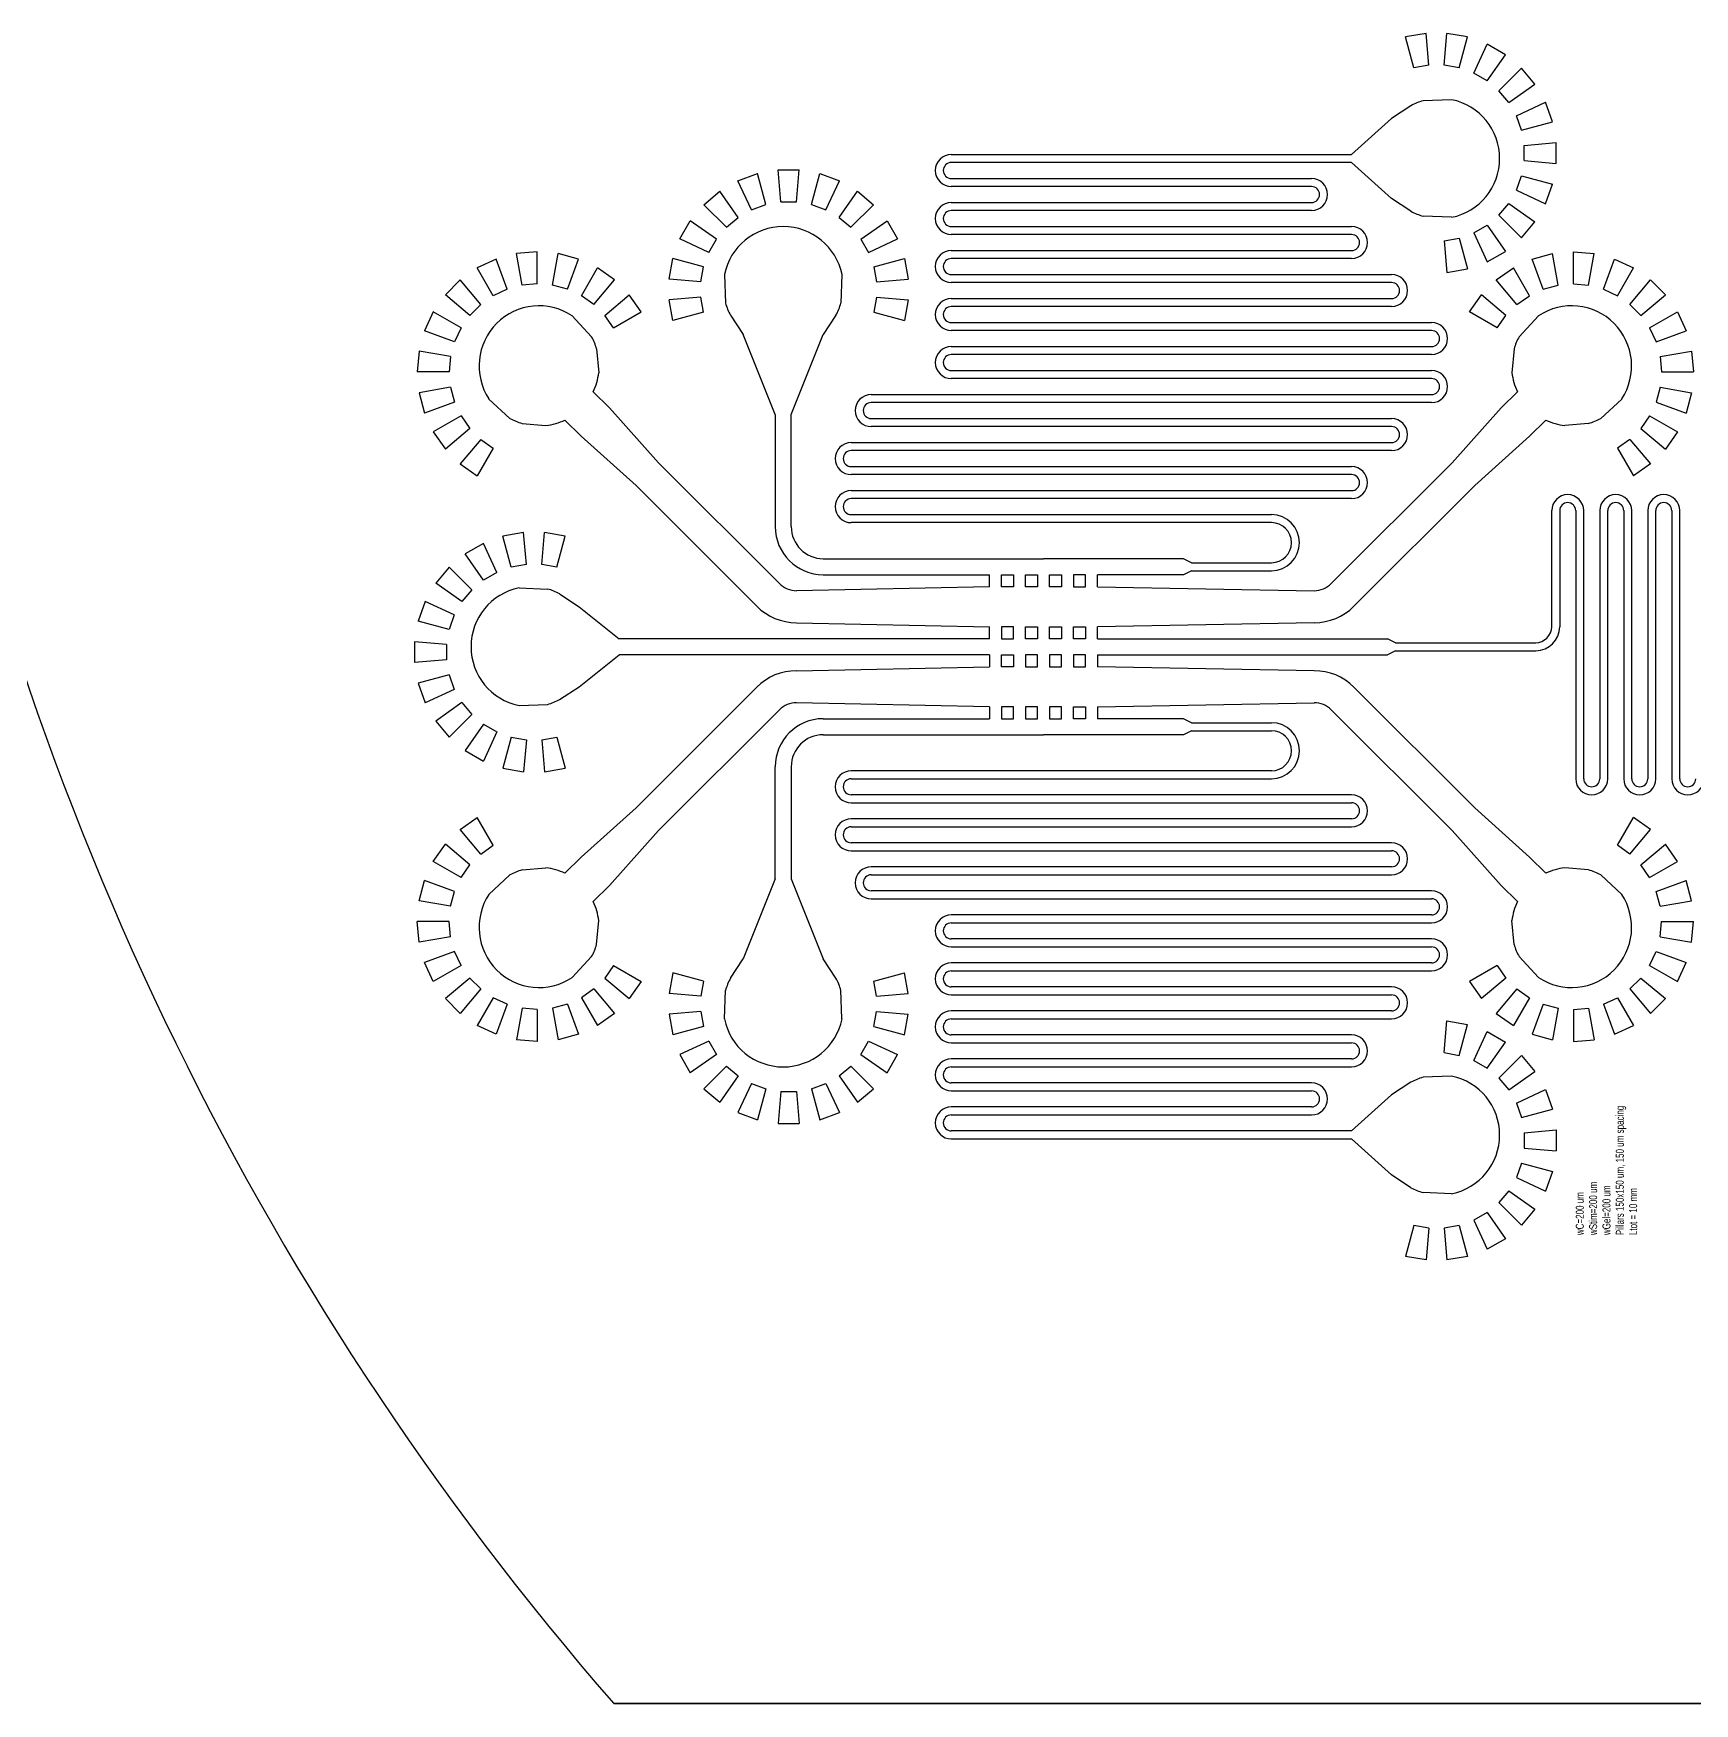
# Model space of a CAD drawing. Extents: x 5000 to 155000, y 156735 to 206735.
# Drawn here: x 81500 to 102252, y 156735 to 177603 of the extents above; entities that cross this region are included whole.
import ezdxf

# ---------------------------------------------------------------- set-up
doc = ezdxf.new("R2010")
doc.units = 0
doc.layers.get('0').update_dxf_attribs({"linetype": 'CONTINUOUS'})
doc.styles.get("Standard").update_dxf_attribs({"font": 'txt', "width": 0.75})

msp = doc.modelspace()

# ---------------------------------------------------------------- linework, layer by layer
for p, q in [((98898, 177603), (98640, 177558)), ((98933, 177204), (98898, 177603)), ((99125, 177204), (99159, 177603)), ((99417, 177558), (99159, 177603)), ((98744, 177171), (98640, 177558)), ((99313, 177171), (99417, 177558)), ((99494, 177106), (99663, 177468)), ((99889, 177337), (99663, 177468)), ((98933, 177204), (98744, 177171)), ((99313, 177171), (99125, 177204)), ((99660, 177010), (99889, 177337)), ((99807, 176886), (100089, 177169)), ((100257, 176969), (100089, 177169)), ((99660, 177010), (99494, 177106)), ((99930, 176740), (100257, 176969)), ((99217, 176775), (98860, 176761)), ((99930, 176740), (99807, 176886)), ((98709, 176699), (98467, 176540)), ((100026, 176574), (100388, 176743)), ((100091, 176393), (100026, 176574)), ((100478, 176497), (100388, 176743)), ((97967, 176090), (98467, 176540)), ((100091, 176393), (100478, 176497)), ((100125, 176204), (100523, 176239)), ((100125, 176013), (100125, 176204)), ((100523, 175978), (100523, 176239)), ((92967, 176090), (97967, 176090)), ((97967, 175990), (92967, 175990)), ((97967, 175990), (98467, 175540)), ((100125, 176013), (100523, 175978)), ((90301, 175762), (90547, 175851)), ((90470, 175399), (90301, 175762)), ((90650, 175465), (90547, 175851)), ((90804, 175897), (91066, 175897)), ((90839, 175498), (90804, 175897)), ((91031, 175498), (91066, 175897)), ((91220, 175465), (91323, 175851)), ((91323, 175851), (91569, 175762)), ((91400, 175399), (91569, 175762)), ((92967, 175790), (97467, 175790)), ((100026, 175644), (100091, 175824)), ((100091, 175824), (100478, 175720)), ((100388, 175475), (100478, 175720)), ((89874, 175463), (90075, 175631)), ((90304, 175303), (90075, 175631)), ((91566, 175303), (91795, 175631)), ((91795, 175631), (91996, 175463)), ((97467, 175690), (92967, 175690)), ((98709, 175381), (98467, 175540)), ((100026, 175644), (100388, 175475)), ((90157, 175180), (89874, 175463)), ((90157, 175180), (90304, 175303)), ((90470, 175399), (90650, 175465)), ((90839, 175498), (91031, 175498)), ((91220, 175465), (91400, 175399)), ((91566, 175303), (91713, 175180)), ((91713, 175180), (91996, 175463)), ((92967, 175490), (97467, 175490)), ((97467, 175390), (92967, 175390)), ((99217, 175305), (98860, 175319)), ((99807, 175331), (99930, 175478)), ((99807, 175331), (100089, 175048)), ((99930, 175478), (100257, 175248)), ((89576, 175036), (89706, 175263)), ((90034, 175033), (89706, 175263)), ((91836, 175033), (92164, 175263)), ((92164, 175263), (92294, 175036)), ((92967, 175190), (97967, 175190)), ((97967, 175090), (92967, 175090)), ((99494, 175112), (99660, 175208)), ((99494, 175112), (99663, 174749)), ((99660, 175208), (99889, 174880)), ((100089, 175048), (100257, 175248)), ((87795, 174873), (87535, 174851)), ((87795, 174473), (87795, 174873)), ((89938, 174867), (89576, 175036)), ((89938, 174867), (90034, 175033)), ((91836, 175033), (91932, 174867)), ((91932, 174867), (92294, 175036)), ((92967, 174890), (97967, 174890)), ((99125, 175013), (99313, 175046)), ((99125, 175013), (99159, 174614)), ((99313, 175046), (99417, 174660)), ((99663, 174749), (99889, 174880)), ((100738, 174873), (100998, 174851)), ((100738, 174473), (100738, 174873)), ((87282, 174783), (87045, 174672)), ((87245, 174326), (87045, 174672)), ((87419, 174407), (87282, 174783)), ((87604, 174457), (87535, 174851)), ((87986, 174457), (88056, 174851)), ((88308, 174783), (88056, 174851)), ((88171, 174407), (88308, 174783)), ((88345, 174326), (88545, 174672)), ((88759, 174522), (88545, 174672)), ((89441, 174533), (89486, 174791)), ((89873, 174687), (89486, 174791)), ((89839, 174498), (89873, 174687)), ((91998, 174687), (92384, 174791)), ((91998, 174687), (92031, 174498)), ((92384, 174791), (92429, 174533)), ((97967, 174790), (92967, 174790)), ((99774, 174522), (99988, 174672)), ((100188, 174326), (99988, 174672)), ((100225, 174783), (100477, 174851)), ((100362, 174407), (100225, 174783)), ((100547, 174457), (100477, 174851)), ((100929, 174457), (100998, 174851)), ((101114, 174407), (101251, 174783)), ((101251, 174783), (101488, 174672)), ((101288, 174326), (101488, 174672)), ((86831, 174522), (86646, 174338)), ((87088, 174216), (86831, 174522)), ((87795, 174473), (87604, 174457)), ((88171, 174407), (87986, 174457)), ((88502, 174216), (88759, 174522)), ((89839, 174498), (89441, 174533)), ((90132, 174590), (90146, 174234)), ((91601, 174590), (91588, 174234)), ((92031, 174498), (92429, 174533)), ((92967, 174590), (98467, 174590)), ((98467, 174490), (92967, 174490)), ((99159, 174614), (99417, 174660)), ((100031, 174216), (99774, 174522)), ((100362, 174407), (100547, 174457)), ((100738, 174473), (100929, 174457)), ((101445, 174216), (101702, 174522)), ((101702, 174522), (101887, 174338)), ((86953, 174080), (86646, 174338)), ((87419, 174407), (87245, 174326)), ((88502, 174216), (88345, 174326)), ((88638, 174080), (88944, 174338)), ((89094, 174123), (88944, 174338)), ((89839, 174306), (89441, 174272)), ((89486, 174014), (89441, 174272)), ((89873, 174118), (89839, 174306)), ((92031, 174306), (91998, 174118)), ((92031, 174306), (92429, 174272)), ((92429, 174272), (92384, 174014)), ((92967, 174290), (98467, 174290)), ((99439, 174123), (99589, 174338)), ((99895, 174080), (99589, 174338)), ((100031, 174216), (100188, 174326)), ((101114, 174407), (101288, 174326)), ((101581, 174080), (101887, 174338)), ((86496, 174123), (86386, 173886)), ((86843, 173923), (86496, 174123)), ((87088, 174216), (86953, 174080)), ((88230, 174074), (88473, 173813)), ((88748, 173923), (88638, 174080)), ((88748, 173923), (89094, 174123)), ((89873, 174118), (89486, 174014)), ((90208, 174082), (90367, 173840)), ((91526, 174082), (91367, 173840)), ((91998, 174118), (92384, 174014)), ((98467, 174190), (92967, 174190)), ((99785, 173923), (99439, 174123)), ((99785, 173923), (99895, 174080)), ((100303, 174074), (100061, 173813)), ((101445, 174216), (101581, 174080)), ((101691, 173923), (102037, 174123)), ((102037, 174123), (102148, 173886)), ((86762, 173750), (86386, 173886)), ((86843, 173923), (86762, 173750)), ((90367, 173840), (90367, 173840)), ((90767, 172840), (90367, 173840)), ((90967, 172840), (91367, 173840)), ((91367, 173840), (91367, 173840)), ((92967, 173990), (98967, 173990)), ((98967, 173890), (92967, 173890)), ((101691, 173923), (101772, 173750)), ((101772, 173750), (102148, 173886)), ((86318, 173634), (86295, 173373)), ((86712, 173564), (86318, 173634)), ((88536, 173662), (88562, 173363)), ((92967, 173690), (98967, 173690)), ((99997, 173662), (99971, 173363)), ((101821, 173564), (102215, 173634)), ((102215, 173634), (102238, 173373)), ((86712, 173564), (86695, 173373)), ((98967, 173590), (92967, 173590)), ((101821, 173564), (101838, 173373)), ((86695, 173373), (86295, 173373)), ((92967, 173390), (98967, 173390)), ((98967, 173290), (92967, 173290)), ((101838, 173373), (102238, 173373)), ((86712, 173182), (86318, 173113)), ((86318, 173113), (86386, 172860)), ((86762, 172997), (86386, 172860)), ((86712, 173182), (86762, 172997)), ((87191, 173035), (87453, 172793)), ((88494, 173125), (88695, 172924)), ((91967, 173090), (98967, 173090)), ((100040, 173125), (99838, 172924)), ((101342, 173035), (101080, 172793)), ((101821, 173182), (101772, 172997)), ((101772, 172997), (102148, 172860)), ((101821, 173182), (102215, 173113)), ((102215, 173113), (102148, 172860)), ((86843, 172823), (86496, 172623)), ((86843, 172823), (86953, 172666)), ((88695, 172924), (89311, 172237)), ((90767, 172840), (90767, 171440)), ((90967, 171440), (90967, 172840)), ((98967, 172990), (91967, 172990)), ((91967, 172790), (98467, 172790)), ((99838, 172924), (99222, 172237)), ((101691, 172823), (101581, 172666)), ((101691, 172823), (102037, 172623)), ((86496, 172623), (86646, 172409)), ((86953, 172666), (86646, 172409)), ((87604, 172729), (87903, 172704)), ((88140, 172772), (88342, 172570)), ((98467, 172690), (91967, 172690)), ((100393, 172772), (100191, 172570)), ((100929, 172729), (100631, 172704)), ((101581, 172666), (101887, 172409)), ((102037, 172623), (101887, 172409)), ((87088, 172531), (86831, 172224)), ((87245, 172421), (87045, 172074)), ((87088, 172531), (87245, 172421)), ((88342, 172570), (89028, 171954)), ((91717, 172490), (98467, 172490)), ((98467, 172390), (91717, 172390)), ((100191, 172570), (99505, 171954)), ((101445, 172531), (101288, 172421)), ((101288, 172421), (101488, 172074)), ((101445, 172531), (101702, 172224)), ((86831, 172224), (87045, 172074)), ((89311, 172237), (90820, 170728)), ((91717, 172190), (97967, 172190)), ((99222, 172237), (97713, 170728)), ((101702, 172224), (101488, 172074)), ((90537, 170445), (89028, 171954)), ((97967, 172090), (91717, 172090)), ((97996, 170445), (99505, 171954)), ((91717, 171890), (97967, 171890)), ((97967, 171790), (91717, 171790)), ((91717, 171590), (96967, 171590)), ((100467, 170190), (100467, 171640)), ((100567, 171640), (100567, 170190)), ((100767, 171640), (100767, 168290)), ((100867, 168290), (100867, 171640)), ((101067, 171640), (101067, 168290)), ((101167, 168290), (101167, 171640)), ((101367, 171640), (101367, 168290)), ((101467, 168290), (101467, 171640)), ((101667, 171640), (101667, 168290)), ((101767, 168290), (101767, 171640)), ((101967, 171640), (101967, 168290)), ((102067, 168290), (102067, 171640)), ((87624, 171366), (87366, 171321)), ((87659, 170968), (87624, 171366)), ((87850, 170968), (87885, 171366)), ((88143, 171321), (87885, 171366)), ((96967, 171490), (91717, 171490)), ((87121, 171231), (86894, 171101)), ((87290, 170869), (87121, 171231)), ((87470, 170934), (87366, 171321)), ((88039, 170934), (88143, 171321)), ((86694, 170932), (86526, 170732)), ((86977, 170650), (86694, 170932)), ((87124, 170773), (86894, 171101)), ((87659, 170968), (87470, 170934)), ((88039, 170934), (87850, 170968)), ((91367, 171040), (94117, 171040)), ((95867, 171040), (94117, 171040)), ((95967, 170990), (95867, 171040)), ((95967, 170990), (96967, 170990)), ((86853, 170503), (86526, 170732)), ((87290, 170869), (87124, 170773)), ((91367, 170840), (93442, 170840)), ((93442, 170690), (93442, 170840)), ((93442, 170840), (93442, 170840)), ((93592, 170840), (93742, 170840)), ((93592, 170690), (93592, 170840)), ((93742, 170840), (93742, 170690)), ((93892, 170690), (93892, 170840)), ((93892, 170840), (94042, 170840)), ((94042, 170840), (94042, 170690)), ((94192, 170690), (94192, 170840)), ((94192, 170840), (94342, 170840)), ((94342, 170840), (94342, 170690)), ((94642, 170840), (94492, 170840)), ((94492, 170840), (94492, 170690)), ((94642, 170690), (94642, 170840)), ((94792, 170690), (94792, 170840)), ((94792, 170840), (94792, 170840)), ((95867, 170840), (94792, 170840)), ((95967, 170890), (95867, 170840)), ((95967, 170890), (96967, 170890)), ((86395, 170506), (86306, 170260)), ((86758, 170337), (86395, 170506)), ((86977, 170650), (86853, 170503)), ((87567, 170675), (87923, 170661)), ((88074, 170599), (88317, 170440)), ((93442, 170690), (91032, 170640)), ((93742, 170690), (93592, 170690)), ((94042, 170690), (93892, 170690)), ((94342, 170690), (94192, 170690)), ((94492, 170690), (94642, 170690)), ((94792, 170690), (97501, 170640)), ((86758, 170337), (86692, 170156)), ((88317, 170440), (88817, 170040)), ((86692, 170156), (86306, 170260)), ((91032, 170240), (93442, 170190)), ((93442, 170040), (93442, 170190)), ((93742, 170190), (93592, 170190)), ((93592, 170190), (93592, 170040)), ((93742, 170040), (93742, 170190)), ((93892, 170040), (93892, 170190)), ((93892, 170190), (94042, 170190)), ((94042, 170190), (94042, 170040)), ((94192, 170040), (94192, 170190)), ((94192, 170190), (94342, 170190)), ((94342, 170190), (94342, 170040)), ((94492, 170040), (94492, 170190)), ((94492, 170190), (94642, 170190)), ((94642, 170190), (94642, 170040)), ((97501, 170240), (94792, 170190)), ((94792, 170040), (94792, 170190)), ((86260, 170003), (86260, 169741)), ((86659, 169968), (86260, 170003)), ((86659, 169968), (86659, 169776)), ((93442, 170040), (88817, 170040)), ((93592, 170040), (93742, 170040)), ((94042, 170040), (93892, 170040)), ((94342, 170040), (94192, 170040)), ((94642, 170040), (94492, 170040)), ((94792, 170040), (98417, 170040)), ((98517, 169990), (98417, 170040)), ((98517, 169890), (98417, 169840)), ((98517, 169990), (100267, 169990)), ((98517, 169890), (100267, 169890)), ((86659, 169776), (86260, 169741)), ((88317, 169440), (88817, 169840)), ((93442, 169840), (88817, 169840)), ((88817, 169840), (88817, 169840)), ((91032, 169640), (93442, 169690)), ((93442, 169840), (93442, 169690)), ((93592, 169840), (93742, 169840)), ((93592, 169690), (93592, 169840)), ((93742, 169690), (93592, 169690)), ((93742, 169840), (93742, 169690)), ((94042, 169840), (93892, 169840)), ((93892, 169840), (93892, 169690)), ((93892, 169690), (94042, 169690)), ((94042, 169690), (94042, 169840)), ((94342, 169840), (94192, 169840)), ((94192, 169840), (94192, 169690)), ((94192, 169690), (94342, 169690)), ((94342, 169690), (94342, 169840)), ((94642, 169840), (94492, 169840)), ((94492, 169840), (94492, 169690)), ((94492, 169690), (94642, 169690)), ((94642, 169690), (94642, 169840)), ((94792, 169840), (98417, 169840)), ((94792, 169840), (94792, 169690)), ((97501, 169640), (94792, 169690)), ((86692, 169587), (86306, 169484)), ((86306, 169484), (86395, 169238)), ((86692, 169587), (86758, 169407)), ((86758, 169407), (86395, 169238)), ((86853, 169241), (86526, 169011)), ((86853, 169241), (86977, 169094)), ((88074, 169281), (88317, 169440)), ((90537, 169435), (89028, 167926)), ((93442, 169190), (91032, 169240)), ((94792, 169190), (97501, 169240)), ((97996, 169435), (99505, 167926)), ((86977, 169094), (86694, 168811)), ((87567, 169205), (87923, 169219)), ((89311, 167643), (90820, 169152)), ((91367, 169040), (93442, 169040)), ((93442, 169190), (93442, 169040)), ((93442, 169040), (93442, 169040)), ((93742, 169190), (93592, 169190)), ((93592, 169190), (93592, 169040)), ((93592, 169040), (93742, 169040)), ((93742, 169040), (93742, 169190)), ((94042, 169190), (93892, 169190)), ((93892, 169190), (93892, 169040)), ((93892, 169040), (94042, 169040)), ((94042, 169040), (94042, 169190)), ((94342, 169190), (94192, 169190)), ((94192, 169190), (94192, 169040)), ((94192, 169040), (94342, 169040)), ((94342, 169040), (94342, 169190)), ((94492, 169040), (94492, 169190)), ((94492, 169190), (94642, 169190)), ((94642, 169040), (94492, 169040)), ((94642, 169190), (94642, 169040)), ((94792, 169190), (94792, 169040)), ((94792, 169040), (94792, 169040)), ((95867, 169040), (94792, 169040)), ((95967, 168990), (95867, 169040)), ((99222, 167643), (97713, 169152)), ((86526, 169011), (86694, 168811)), ((87124, 168971), (86894, 168643)), ((87290, 168875), (87121, 168512)), ((87124, 168971), (87290, 168875)), ((91367, 168840), (94117, 168840)), ((95867, 168840), (94117, 168840)), ((95967, 168890), (95867, 168840)), ((95967, 168990), (96967, 168990)), ((95967, 168890), (96967, 168890)), ((86894, 168643), (87121, 168512)), ((87470, 168809), (87366, 168423)), ((87470, 168809), (87659, 168776)), ((87659, 168776), (87624, 168378)), ((87850, 168776), (88039, 168809)), ((87850, 168776), (87885, 168378)), ((88039, 168809), (88143, 168423)), ((87366, 168423), (87624, 168378)), ((87885, 168378), (88143, 168423)), ((90767, 167040), (90767, 168440)), ((90967, 168440), (90967, 167040)), ((96967, 168390), (91717, 168390)), ((91717, 168290), (96967, 168290)), ((97967, 168090), (91717, 168090)), ((91717, 167990), (97967, 167990)), ((86831, 167656), (87045, 167806)), ((87245, 167460), (87045, 167806)), ((88342, 167310), (89028, 167926)), ((97967, 167790), (91717, 167790)), ((100191, 167310), (99505, 167926)), ((101288, 167460), (101488, 167806)), ((101702, 167656), (101488, 167806)), ((87088, 167350), (86831, 167656)), ((88695, 166957), (89311, 167643)), ((91717, 167690), (97967, 167690)), ((99838, 166957), (99222, 167643)), ((101445, 167350), (101702, 167656)), ((86496, 167257), (86646, 167471)), ((86953, 167214), (86646, 167471)), ((87088, 167350), (87245, 167460)), ((98467, 167490), (91717, 167490)), ((91717, 167390), (98467, 167390)), ((101445, 167350), (101288, 167460)), ((101581, 167214), (101887, 167471)), ((102037, 167257), (101887, 167471)), ((86843, 167057), (86496, 167257)), ((86843, 167057), (86953, 167214)), ((87604, 167151), (87903, 167177)), ((88140, 167109), (88342, 167310)), ((98467, 167190), (91967, 167190)), ((100393, 167109), (100191, 167310)), ((100929, 167151), (100631, 167177)), ((101691, 167057), (101581, 167214)), ((101691, 167057), (102037, 167257)), ((86318, 166767), (86386, 167020)), ((86762, 166883), (86386, 167020)), ((87191, 166845), (87453, 167088)), ((88494, 166755), (88695, 166957)), ((90767, 167040), (90367, 166040)), ((90967, 167040), (91367, 166040)), ((91967, 167090), (98467, 167090)), ((100040, 166755), (99838, 166957)), ((101342, 166845), (101080, 167088)), ((101772, 166883), (102148, 167020)), ((102215, 166767), (102148, 167020)), ((86712, 166698), (86318, 166767)), ((86712, 166698), (86762, 166883)), ((98967, 166890), (91967, 166890)), ((91967, 166790), (98967, 166790)), ((101821, 166698), (101772, 166883)), ((101821, 166698), (102215, 166767)), ((98967, 166590), (92967, 166590)), ((86695, 166507), (86295, 166507)), ((86318, 166247), (86295, 166507)), ((86712, 166316), (86695, 166507)), ((88536, 166219), (88562, 166518)), ((92967, 166490), (98967, 166490)), ((99997, 166219), (99971, 166518)), ((101821, 166316), (101838, 166507)), ((101838, 166507), (102238, 166507)), ((102215, 166247), (102238, 166507)), ((86712, 166316), (86318, 166247)), ((86762, 166131), (86386, 165994)), ((86843, 165957), (86762, 166131)), ((98967, 166290), (92967, 166290)), ((92967, 166190), (98967, 166190)), ((101691, 165957), (101772, 166131)), ((101772, 166131), (102148, 165994)), ((101821, 166316), (102215, 166247)), ((86496, 165757), (86386, 165994)), ((86843, 165957), (86496, 165757)), ((88230, 165806), (88473, 166068)), ((88748, 165957), (88638, 165800)), ((88748, 165957), (89094, 165757)), ((90208, 165798), (90367, 166040)), ((90367, 166040), (90367, 166040)), ((91367, 166040), (91367, 166040)), ((91526, 165798), (91367, 166040)), ((98967, 165990), (92967, 165990)), ((99785, 165957), (99439, 165757)), ((99785, 165957), (99895, 165800)), ((100303, 165806), (100061, 166068)), ((101691, 165957), (102037, 165757)), ((102037, 165757), (102148, 165994)), ((86953, 165800), (86646, 165543)), ((87088, 165664), (86953, 165800)), ((88638, 165800), (88944, 165543)), ((89094, 165757), (88944, 165543)), ((89486, 165866), (89441, 165609)), ((89873, 165763), (89486, 165866)), ((89873, 165763), (89839, 165574)), ((91998, 165763), (92384, 165866)), ((92031, 165574), (91998, 165763)), ((92429, 165609), (92384, 165866)), ((92967, 165890), (98967, 165890)), ((99439, 165757), (99589, 165543)), ((99895, 165800), (99589, 165543)), ((101445, 165664), (101581, 165800)), ((101581, 165800), (101887, 165543)), ((86831, 165358), (86646, 165543)), ((87088, 165664), (86831, 165358)), ((87245, 165554), (87045, 165208)), ((87419, 165473), (87245, 165554)), ((88502, 165664), (88345, 165554)), ((88345, 165554), (88545, 165208)), ((88502, 165664), (88759, 165358)), ((89839, 165574), (89441, 165609)), ((90132, 165290), (90146, 165647)), ((91601, 165290), (91588, 165647)), ((92031, 165574), (92429, 165609)), ((98467, 165690), (92967, 165690)), ((92967, 165590), (98467, 165590)), ((100031, 165664), (99774, 165358)), ((100188, 165554), (99988, 165208)), ((100031, 165664), (100188, 165554)), ((101114, 165473), (101288, 165554)), ((101288, 165554), (101488, 165208)), ((101445, 165664), (101702, 165358)), ((101702, 165358), (101887, 165543)), ((87419, 165473), (87282, 165097)), ((87604, 165424), (87535, 165030)), ((87795, 165407), (87604, 165424)), ((87795, 165407), (87795, 165007)), ((88171, 165473), (87986, 165424)), ((87986, 165424), (88056, 165030)), ((88171, 165473), (88308, 165097)), ((88759, 165358), (88545, 165208)), ((89839, 165382), (89441, 165347)), ((89441, 165347), (89486, 165090)), ((89839, 165382), (89873, 165193)), ((91998, 165193), (92031, 165382)), ((92031, 165382), (92429, 165347)), ((92384, 165090), (92429, 165347)), ((98467, 165390), (92967, 165390)), ((92967, 165290), (98467, 165290)), ((99774, 165358), (99988, 165208)), ((100362, 165473), (100225, 165097)), ((100362, 165473), (100547, 165424)), ((100547, 165424), (100477, 165030)), ((100738, 165407), (100929, 165424)), ((100738, 165407), (100738, 165007)), ((100929, 165424), (100998, 165030)), ((101114, 165473), (101251, 165097)), ((87282, 165097), (87045, 165208)), ((88308, 165097), (88056, 165030)), ((89873, 165193), (89486, 165090)), ((91998, 165193), (92384, 165090)), ((97967, 165090), (92967, 165090)), ((99125, 164868), (99159, 165266)), ((99159, 165266), (99417, 165221)), ((99313, 164834), (99417, 165221)), ((99494, 164769), (99663, 165131)), ((99663, 165131), (99889, 165001)), ((100225, 165097), (100477, 165030)), ((101251, 165097), (101488, 165208)), ((87795, 165007), (87535, 165030)), ((89938, 165013), (89576, 164844)), ((89938, 165013), (90034, 164847)), ((91836, 164847), (91932, 165013)), ((91932, 165013), (92294, 164844)), ((92967, 164990), (97967, 164990)), ((99125, 164868), (99313, 164834)), ((99660, 164673), (99889, 165001)), ((100738, 165007), (100998, 165030)), ((89576, 164844), (89706, 164618)), ((90034, 164847), (89706, 164618)), ((90157, 164700), (89874, 164417)), ((90157, 164700), (90304, 164577)), ((91566, 164577), (91713, 164700)), ((91713, 164700), (91996, 164417)), ((91836, 164847), (92164, 164618)), ((92164, 164618), (92294, 164844)), ((97967, 164790), (92967, 164790)), ((92967, 164690), (97967, 164690)), ((99494, 164769), (99660, 164673)), ((99807, 164550), (100089, 164832)), ((100089, 164832), (100257, 164632)), ((90304, 164577), (90075, 164249)), ((90470, 164481), (90301, 164119)), ((90470, 164481), (90650, 164416)), ((91220, 164416), (91400, 164481)), ((91400, 164481), (91569, 164119)), ((91566, 164577), (91795, 164249)), ((97467, 164490), (92967, 164490)), ((98709, 164499), (98467, 164340)), ((99217, 164575), (98860, 164561)), ((99807, 164550), (99930, 164403)), ((99930, 164403), (100257, 164632)), ((89874, 164417), (90075, 164249)), ((90650, 164416), (90547, 164029)), ((90839, 164382), (90804, 163984)), ((90839, 164382), (91031, 164382)), ((91031, 164382), (91066, 163984)), ((91220, 164416), (91323, 164029)), ((91795, 164249), (91996, 164417)), ((92967, 164390), (97467, 164390)), ((97967, 163890), (98467, 164340)), ((100026, 164237), (100388, 164406)), ((100026, 164237), (100091, 164056)), ((100388, 164406), (100478, 164160)), ((90301, 164119), (90547, 164029)), ((91323, 164029), (91569, 164119)), ((97467, 164190), (92967, 164190)), ((92967, 164090), (97467, 164090)), ((100091, 164056), (100478, 164160)), ((90804, 163984), (91066, 163984)), ((97967, 163890), (92967, 163890)), ((100125, 163868), (100523, 163903)), ((100125, 163868), (100125, 163676)), ((100523, 163903), (100523, 163641)), ((92967, 163790), (97967, 163790)), ((97967, 163790), (98467, 163340)), ((100125, 163676), (100523, 163641)), ((100091, 163487), (100026, 163307)), ((100091, 163487), (100478, 163384)), ((98709, 163181), (98467, 163340)), ((100026, 163307), (100388, 163138)), ((100478, 163384), (100388, 163138)), ((99217, 163105), (98860, 163119)), ((99930, 163141), (99807, 162994)), ((99807, 162994), (100089, 162711)), ((99930, 163141), (100257, 162911)), ((99660, 162871), (99494, 162775)), ((99494, 162775), (99663, 162412)), ((99660, 162871), (99889, 162543)), ((100257, 162911), (100089, 162711)), ((98744, 162709), (98640, 162323)), ((98933, 162676), (98744, 162709)), ((98933, 162676), (98898, 162278)), ((99313, 162709), (99125, 162676)), ((99125, 162676), (99159, 162278)), ((99313, 162709), (99417, 162323)), ((99889, 162543), (99663, 162412)), ((98898, 162278), (98640, 162323)), ((99417, 162323), (99159, 162278)), ((88749, 156735), (146251, 156735)), ((146251, 156735), (88749, 156735))]:
    msp.add_line(p, q)
for centre, radius, start, end in [((99067, 176040), 750, 105.9728, 118.5014), ((99067, 176040), 750, 281.537, 78.463), ((92967, 175890), 200, 90, 270), ((92967, 175890), 100, 90, 270), ((97467, 175590), 200, 270, 90), ((97467, 175590), 100, 270, 90), ((92967, 175290), 200, 90, 270), ((92967, 175290), 100, 90, 270), ((99067, 176040), 750, 241.4986, 254.0272), ((90867, 174440), 750, 11.537, 168.463), ((97967, 174990), 200, 270, 90), ((97967, 174990), 100, 270, 90), ((117500, 181735), 38100, 190.1817, 221.0083), ((92967, 174690), 200, 90, 270), ((92967, 174690), 100, 90, 270), ((98467, 174390), 200, 270, 90), ((98467, 174390), 100, 270, 90), ((92967, 174090), 200, 90, 270), ((87817, 173449), 750, 56.537, 213.463), ((90867, 174440), 750, 195.9728, 208.5014), ((90867, 174440), 750, 331.4986, 344.0272), ((92967, 174090), 100, 90, 270), ((100716, 173449), 750, 326.537, 123.463), ((98967, 173790), 200, 270, 90), ((98967, 173790), 100, 270, 90), ((87817, 173449), 750, 16.4986, 29.0272), ((92967, 173490), 200, 90, 270), ((100716, 173449), 750, 150.9728, 163.5014), ((92967, 173490), 100, 90, 270), ((87817, 173449), 750, 334.4712, 353.4246), ((98967, 173190), 200, 270, 90), ((98967, 173190), 100, 270, 90), ((100716, 173449), 750, 186.5754, 205.5288), ((91967, 172890), 200, 90, 270), ((87817, 173449), 750, 240.9728, 253.5014), ((91967, 172890), 100, 90, 270), ((98467, 172590), 200, 270, 90), ((100716, 173449), 750, 286.4986, 299.0272), ((87817, 173449), 750, 276.5754, 295.5288), ((98467, 172590), 100, 270, 90), ((100716, 173449), 750, 244.4712, 263.4246), ((91717, 172290), 200, 90, 270), ((91717, 172290), 100, 90, 270), ((97967, 171990), 200, 270, 90), ((97967, 171990), 100, 270, 90), ((91717, 171690), 200, 90, 270), ((91717, 171690), 100, 90, 270), ((100667, 171640), 200, 0, 180), ((101267, 171640), 200, 0, 180), ((101867, 171640), 200, 0, 180), ((96967, 171240), 350, 270, 90), ((100667, 171640), 100, 0, 180), ((101267, 171640), 100, 0, 180), ((101867, 171640), 100, 0, 180), ((91367, 171440), 600, 180, 270), ((91367, 171440), 400, 180, 270), ((96967, 171240), 250, 270, 90), ((91032, 170940), 300, 225, 270), ((97501, 170940), 300, 270, 315), ((87717, 169940), 750, 101.537, 258.463), ((87717, 169940), 750, 61.4986, 74.0272), ((91032, 170940), 700, 225, 270), ((97501, 170940), 700, 270, 315), ((100267, 170190), 200, 270, 0), ((100267, 170190), 300, 270, 0), ((91032, 168940), 700, 90, 135), ((97501, 168940), 700, 45, 90), ((87717, 169940), 750, 285.9728, 298.5014), ((91032, 168940), 300, 90, 135), ((97501, 168940), 300, 45, 90), ((91367, 168440), 600, 90, 180), ((91367, 168440), 400, 90, 180), ((96967, 168640), 350, 270, 90), ((96967, 168640), 250, 270, 90), ((91717, 168190), 200, 90, 270), ((91717, 168190), 100, 90, 270), ((100967, 168290), 200, 180, 0), ((100967, 168290), 100, 180, 0), ((101567, 168290), 200, 180, 0), ((101567, 168290), 100, 180, 0), ((102167, 168290), 200, 180, 0), ((102167, 168290), 100, 180, 0), ((97967, 167890), 200, 270, 90), ((97967, 167890), 100, 270, 90), ((91717, 167590), 200, 90, 270), ((91717, 167590), 100, 90, 270), ((98467, 167290), 200, 270, 90), ((98467, 167290), 100, 270, 90), ((87817, 166432), 750, 64.4712, 83.4246), ((91967, 166990), 200, 90, 270), ((100716, 166432), 750, 96.5754, 115.5288), ((87817, 166432), 750, 106.4986, 119.0272), ((91967, 166990), 100, 90, 270), ((100716, 166432), 750, 60.9728, 73.5014), ((87817, 166432), 750, 146.537, 303.463), ((87817, 166432), 750, 6.5754, 25.5288), ((98967, 166690), 200, 270, 90), ((98967, 166690), 100, 270, 90), ((100716, 166432), 750, 154.4712, 173.4246), ((100716, 166432), 750, 236.537, 33.463), ((92967, 166390), 200, 90, 270), ((92967, 166390), 100, 90, 270), ((87817, 166432), 750, 330.9728, 343.5014), ((98967, 166090), 200, 270, 90), ((98967, 166090), 100, 270, 90), ((100716, 166432), 750, 196.4986, 209.0272), ((92967, 165790), 200, 90, 270), ((90867, 165440), 750, 151.4986, 164.0272), ((90867, 165440), 750, 15.9728, 28.5014), ((92967, 165790), 100, 90, 270), ((98467, 165490), 200, 270, 90), ((98467, 165490), 100, 270, 90), ((90867, 165440), 750, 191.537, 348.463), ((92967, 165190), 200, 90, 270), ((92967, 165190), 100, 90, 270), ((97967, 164890), 200, 270, 90), ((97967, 164890), 100, 270, 90), ((92967, 164590), 200, 90, 270), ((92967, 164590), 100, 90, 270), ((97467, 164290), 200, 270, 90), ((99067, 163840), 750, 105.9728, 118.5014), ((99067, 163840), 750, 281.537, 78.463), ((97467, 164290), 100, 270, 90), ((92967, 163990), 200, 90, 270), ((92967, 163990), 100, 90, 270), ((99067, 163840), 750, 241.4986, 254.0272)]:
    msp.add_arc(centre, radius, start, end)

# ---------------------------------------------------------------- texts
at = {"insert": (100768, 162588), "char_height": 100, "attachment_point": 1, "rotation": 90}
msp.add_mtext_dynamic_manual_height_columns('wC=200 um\\PwStim=200 um\\PwGel=200 um\\PPillars 150x150 um, 150 um spacing\\PLtot = 10 mm', width=2501.39, gutter_width=9943, heights=[0], dxfattribs=at)

doc.saveas('drawing.dxf')
